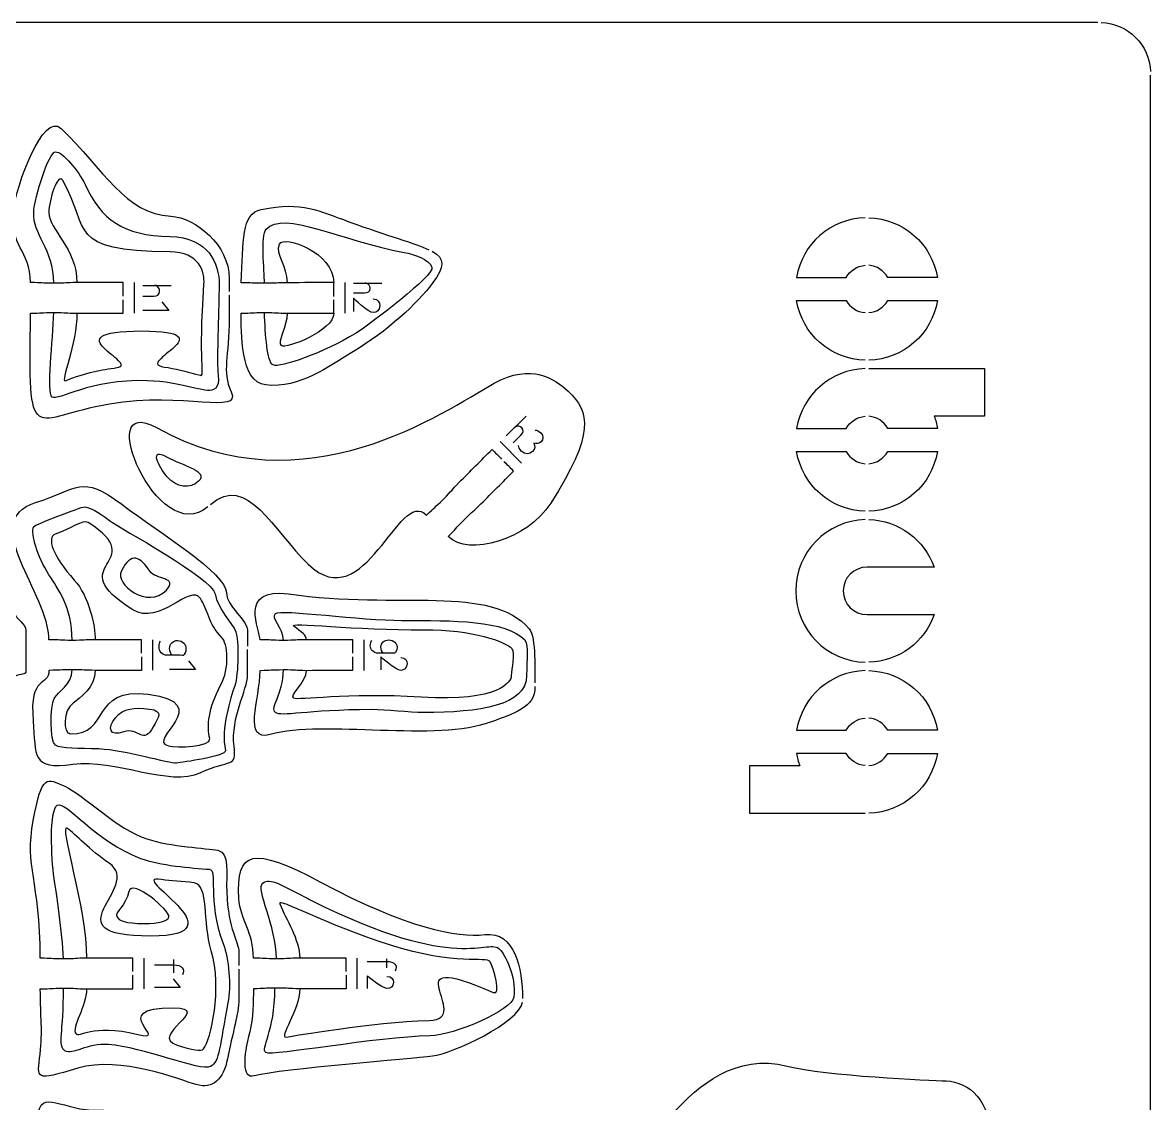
# Model space of a CAD drawing. Extents: x 0 to 200, y 0 to 300.
# Drawn here: x 89.3 to 200.1, y 194 to 300.1 of the extents above; entities that cross this region are included whole.
import ezdxf

# ---------------------------------------------------------------- set-up
doc = ezdxf.new("R2010")
doc.units = 0
doc.header["$MEASUREMENT"] = 0
doc.layers.add('DEFAULT', color=7, linetype='CONTINUOUS')

msp = doc.modelspace()

# ---------------------------------------------------------------- linework, layer by layer
at = {"layer": 'DEFAULT', "color": 1}
for points in [[(194.92, 300.1), (5.28, 300.1)], [(200.1, 5.28), (200.1, 294.92)]]:
    msp.add_lwpolyline(points, dxfattribs=at)
at = {"layer": 'DEFAULT', "color": 7}
for points in [[(100.34, 271.57), (100.34, 274.57)], [(101.16, 274.29), (103.93, 274.29)], [(121.01, 271.57), (121.01, 274.57)], [(121.84, 274.51), (124.61, 274.51)], [(103.01, 272.69), (103.7, 271.84), (101.16, 271.84)], [(136.85, 259.51), (138.8, 261.47)], [(138.35, 256.84), (136.23, 258.97)], [(102.14, 236.51), (102.14, 239.51)], [(122.88, 236.5), (122.88, 239.5)], [(105.64, 237.43), (106.32, 236.59), (103.79, 236.59)], [(101.29, 205.24), (101.29, 208.24)], [(122.19, 205.24), (122.19, 208.24)], [(104.18, 208.11), (104.18, 206.79)], [(125.07, 208.17), (125.07, 207.28)], [(104.14, 206.22), (104.82, 205.37), (102.29, 205.37)]]:
    msp.add_lwpolyline(points, dxfattribs=at)
at = {"layer": 'DEFAULT', "color": 1}
msp.add_open_spline([(195.27, 300.1), (197.9, 300.01), (200.01, 297.9), (200.1, 295.28)], degree=3, dxfattribs=at)
for points, knots in [([(99.24, 273.24), (99.24, 273.68), (99.24, 274.13), (99.24, 274.57), (97.72, 274.57), (96.21, 274.57), (94.69, 274.57), (93.55, 274.57), (93.67, 274.5), (92.41, 274.5), (91.15, 274.5), (91.27, 274.57), (90.14, 274.57), (90.05, 277.79), (88.07, 278.1), (88.45, 281.65), (88.7, 284.02), (91.37, 291.4), (93.13, 289.7), (97.28, 285.69), (99.48, 281.28), (103.91, 281.09), (106.36, 280.98), (109.64, 278.18), (109.64, 275.02), (109.64, 274.57), (109.64, 274.12), (109.64, 273.68)], [0, 0, 0, 0, 3.76, 3.76, 3.76, 16.65, 16.65, 16.65, 17.65, 17.65, 17.65, 18.65, 18.65, 18.65, 19.65, 19.65, 19.65, 20.65, 20.65, 20.65, 21.65, 21.65, 21.65, 22.65, 22.65, 22.65, 26.44, 26.44, 26.44, 26.44]), ([(119.91, 273.22), (119.91, 273.67), (119.91, 274.12), (119.91, 274.57), (118.4, 274.57), (116.88, 274.56), (115.36, 274.56), (114.23, 274.56), (114.35, 274.5), (113.09, 274.5), (111.82, 274.5), (111.95, 274.56), (110.81, 274.56), (111.02, 278.59), (110.81, 281.36), (112.79, 281.76), (116.84, 282.57), (118.47, 281.62), (121.38, 280.55), (125.23, 279.15), (127.83, 278.47), (129.24, 277.8)], [0, 0, 0, 0, 3.83, 3.83, 3.83, 16.730016, 16.730016, 16.730016, 17.730016, 17.730016, 17.730016, 18.730016, 18.730016, 18.730016, 19.730016, 19.730016, 19.730016, 20.730016, 20.730016, 20.730016, 21.730016, 21.730016, 21.730016, 21.730016]), ([(172.09, 280.94), (168.69, 280.86), (165.89, 278.35), (165.36, 275.08), (166.99, 275.08), (168.61, 275.08), (170.23, 275.08), (170.6, 275.75), (171.29, 276.21), (172.09, 276.27)], [0, 0, 0, 0, 1, 1, 1, 14.81, 14.81, 14.81, 15.81, 15.81, 15.81, 15.81]), ([(172.44, 280.94), (175.84, 280.86), (178.64, 278.35), (179.18, 275.08), (177.55, 275.08), (175.93, 275.08), (174.3, 275.08), (173.93, 275.75), (173.24, 276.21), (172.44, 276.27)], [0, 0, 0, 0, 1, 1, 1, 14.82, 14.82, 14.82, 15.82, 15.82, 15.82, 15.82]), ([(129.56, 277.64), (130.85, 276.93), (130.83, 276.16), (129.58, 274.48), (128.15, 272.56), (125.17, 269.79), (121.69, 267.71), (119.42, 266.36), (116.61, 264.15), (113.2, 264.52), (110.71, 264.79), (110.82, 269.82), (110.81, 271.57), (111.95, 271.57), (111.83, 271.63), (113.09, 271.63), (114.35, 271.63), (114.23, 271.57), (115.37, 271.57), (116.88, 271.57), (118.4, 271.57), (119.91, 271.57), (119.91, 272), (119.91, 272.43), (119.91, 272.87)], [0, 0, 0, 0, 1, 1, 1, 2, 2, 2, 3, 3, 3, 4, 4, 4, 5, 5, 5, 6, 6, 6, 18.890004, 18.890004, 18.890004, 22.570004, 22.570004, 22.570004, 22.570004]), ([(109.64, 273.33), (109.64, 272.59), (109.64, 271.85), (109.64, 271.12), (109.64, 267.22), (108.88, 265.97), (109.83, 263.83), (110.86, 261.54), (105.21, 263.88), (97.89, 262.64), (90.14, 261.33), (89.88, 257.83), (90.14, 271.57), (91.27, 271.57), (91.15, 271.63), (92.41, 271.63), (93.67, 271.63), (93.55, 271.57), (94.69, 271.57), (96.2, 271.57), (97.72, 271.57), (99.24, 271.57), (99.24, 272.01), (99.24, 272.45), (99.24, 272.89)], [0, 0, 0, 0, 6.27, 6.27, 6.27, 7.27, 7.27, 7.27, 8.27, 8.27, 8.27, 9.27, 9.27, 9.27, 10.27, 10.27, 10.27, 11.27, 11.27, 11.27, 24.17, 24.17, 24.17, 27.92, 27.92, 27.92, 27.92]), ([(172.09, 266.94), (168.69, 267.03), (165.89, 269.53), (165.36, 272.8), (166.99, 272.8), (168.61, 272.8), (170.23, 272.8), (170.6, 272.13), (171.29, 271.67), (172.09, 271.62)], [0, 0, 0, 0, 1, 1, 1, 14.81, 14.81, 14.81, 15.81, 15.81, 15.81, 15.81]), ([(172.44, 271.62), (173.24, 271.67), (173.93, 272.13), (174.3, 272.8), (175.93, 272.8), (177.55, 272.8), (179.18, 272.8), (178.64, 269.53), (175.84, 267.03), (172.44, 266.94)], [0, 0, 0, 0, 1, 1, 1, 14.82, 14.82, 14.82, 15.82, 15.82, 15.82, 15.82]), ([(107.54, 252.55), (102.65, 248.35), (96.12, 263.9), (102.51, 260.33), (117.1, 252.19), (130.67, 261.88), (135.66, 264.68), (139.27, 266.71), (141.65, 265.12), (142.92, 263.92), (145.07, 261.87), (145.54, 259.72), (141.21, 252.91), (138.93, 249.32), (133.12, 247.65), (131.14, 249.63), (131.94, 250.44), (131.81, 250.39), (132.7, 251.29), (133.6, 252.18), (133.55, 252.04), (134.36, 252.85), (135.43, 253.92), (136.5, 254.99), (137.57, 256.06), (137.26, 256.38), (136.94, 256.69), (136.63, 257)], [0, 0, 0, 0, 1, 1, 1, 2, 2, 2, 3, 3, 3, 4, 4, 4, 5, 5, 5, 6, 6, 6, 7, 7, 7, 19.883486, 19.883486, 19.883486, 23.645294, 23.645294, 23.645294, 23.645294]), ([(172.09, 266.12), (168.69, 266.03), (165.9, 263.53), (165.36, 260.26), (166.99, 260.26), (168.61, 260.26), (170.23, 260.26), (170.6, 260.93), (171.29, 261.38), (172.09, 261.44)], [0, 0, 0, 0, 1, 1, 1, 14.81, 14.81, 14.81, 15.81, 15.81, 15.81, 15.81]), ([(172.44, 266.12), (176.23, 266.12), (180.01, 266.12), (183.79, 266.12), (183.79, 264.56), (183.79, 263.01), (183.79, 261.45), (182.15, 261.45), (180.51, 261.45), (178.87, 261.45), (179.01, 261.07), (179.11, 260.67), (179.18, 260.26), (177.55, 260.26), (175.93, 260.26), (174.3, 260.26), (173.93, 260.93), (173.24, 261.39), (172.44, 261.44)], [0, 0, 0, 0, 32.18, 32.18, 32.18, 45.41, 45.41, 45.41, 59.37, 59.37, 59.37, 60.37, 60.37, 60.37, 74.19, 74.19, 74.19, 75.19, 75.19, 75.19, 75.19]), ([(76.85, 249.5), (77.29, 249.5), (77.73, 249.5), (78.17, 249.5), (78.17, 251.02), (78.17, 252.53), (78.17, 254.05), (78.17, 255.19), (78.11, 255.07), (78.11, 256.33), (78.11, 257.59), (78.17, 257.47), (78.17, 258.6), (84.33, 258.6), (82.74, 256.96), (86.51, 259.42), (87.74, 260.22), (88.99, 257.29), (88.06, 255.67), (85.53, 250.94), (86.91, 245.66), (88.23, 242.64), (88.81, 241.31), (89.68, 241.1), (89.68, 240.4), (89.68, 239.1), (89.68, 237.8), (89.68, 236.5), (89.68, 235.38), (87.6, 237.63), (87.6, 231.98), (87.6, 229.45), (83.93, 227.4), (79.4, 227.4), (79.04, 227.4), (78.27, 227.98), (78.27, 230), (77.8, 230), (77.32, 230), (76.85, 230)], [0, 0, 0, 0, 3.75, 3.75, 3.75, 16.64, 16.64, 16.64, 17.64, 17.64, 17.64, 18.64, 18.64, 18.64, 19.64, 19.64, 19.64, 20.64, 20.64, 20.64, 21.64, 21.64, 21.64, 22.64, 22.64, 22.64, 33.71, 33.71, 33.71, 34.71, 34.71, 34.71, 35.71, 35.71, 35.71, 36.71, 36.71, 36.71, 40.75, 40.75, 40.75, 40.75]), ([(107.8, 252.78), (111.39, 255.94), (113.99, 250.18), (117.39, 246.92), (123, 241.54), (126.26, 254.51), (129.02, 251.75), (129.83, 252.55), (129.78, 252.42), (130.67, 253.31), (131.57, 254.21), (131.43, 254.16), (132.23, 254.96), (133.3, 256.04), (134.38, 257.11), (135.45, 258.19), (135.76, 257.88), (136.07, 257.56), (136.39, 257.25)], [0, 0, 0, 0, 1, 1, 1, 2, 2, 2, 3, 3, 3, 4, 4, 4, 16.911778, 16.911778, 16.911778, 20.673586, 20.673586, 20.673586, 20.673586]), ([(172.09, 252.12), (168.69, 252.2), (165.9, 254.71), (165.36, 257.98), (166.99, 257.98), (168.61, 257.98), (170.23, 257.98), (170.6, 257.31), (171.29, 256.85), (172.09, 256.79)], [0, 0, 0, 0, 1, 1, 1, 14.81, 14.81, 14.81, 15.81, 15.81, 15.81, 15.81]), ([(172.44, 256.79), (173.24, 256.85), (173.93, 257.31), (174.3, 257.98), (175.93, 257.98), (177.55, 257.98), (179.18, 257.98), (178.64, 254.71), (175.84, 252.2), (172.44, 252.12)], [0, 0, 0, 0, 1, 1, 1, 14.82, 14.82, 14.82, 15.82, 15.82, 15.82, 15.82]), ([(101.04, 238.18), (101.04, 238.62), (101.04, 239.06), (101.04, 239.5), (99.52, 239.5), (98.01, 239.5), (96.49, 239.5), (95.35, 239.5), (95.48, 239.44), (94.21, 239.44), (92.95, 239.44), (93.08, 239.5), (91.94, 239.5), (91.94, 244), (84.94, 251.21), (90.62, 252.97), (94.83, 254.28), (95.08, 255.82), (99.09, 252.81), (103.08, 249.81), (109.28, 246.08), (109.37, 244.13), (109.44, 242.56), (111.45, 241.63), (111.45, 240.22), (111.45, 239.78), (111.44, 239.34), (111.44, 238.89)], [0, 0, 0, 0, 3.76, 3.76, 3.76, 16.66, 16.66, 16.66, 17.66, 17.66, 17.66, 18.66, 18.66, 18.66, 19.66, 19.66, 19.66, 20.66, 20.66, 20.66, 21.66, 21.66, 21.66, 22.66, 22.66, 22.66, 26.410013, 26.410013, 26.410013, 26.410013]), ([(172.09, 251.3), (168.31, 251.21), (165.27, 248.11), (165.27, 244.3), (165.27, 240.49), (168.31, 237.39), (172.09, 237.3)], [0, 0, 0, 0, 1, 1, 1, 2, 2, 2, 2]), ([(172.44, 251.3), (175.42, 251.23), (177.93, 249.3), (178.87, 246.63), (176.67, 246.63), (174.47, 246.63), (172.27, 246.63), (170.98, 246.63), (169.93, 245.59), (169.93, 244.3), (169.93, 243.01), (170.98, 241.97), (172.27, 241.97), (174.47, 241.97), (176.67, 241.97), (178.87, 241.97), (177.93, 239.3), (175.42, 237.37), (172.44, 237.3)], [0, 0, 0, 0, 1, 1, 1, 19.71, 19.71, 19.71, 20.71, 20.71, 20.71, 21.71, 21.71, 21.71, 40.42, 40.42, 40.42, 41.42, 41.42, 41.42, 41.42]), ([(121.78, 238.19), (121.78, 238.63), (121.78, 239.07), (121.78, 239.51), (120.27, 239.51), (118.75, 239.51), (117.23, 239.51), (116.09, 239.51), (116.22, 239.45), (114.96, 239.44), (113.69, 239.44), (113.82, 239.51), (112.68, 239.5), (112.65, 240.36), (110.5, 244.71), (115.45, 244), (126.36, 242.45), (135.35, 244.98), (139.1, 240.57), (139.8, 239.76), (139.62, 236.18), (139.64, 235.26)], [0, 0, 0, 0, 3.76, 3.76, 3.76, 16.660016, 16.660016, 16.660016, 17.660016, 17.660016, 17.660016, 18.660016, 18.660016, 18.660016, 19.660016, 19.660016, 19.660016, 20.660016, 20.660016, 20.660016, 21.660016, 21.660016, 21.660016, 21.660016]), ([(101.04, 237.83), (101.04, 237.38), (101.04, 236.94), (101.04, 236.5), (99.52, 236.5), (98.01, 236.5), (96.49, 236.5), (95.35, 236.5), (95.48, 236.56), (94.21, 236.56), (92.95, 236.56), (93.08, 236.5), (91.94, 236.5), (91.94, 234.78), (89.98, 236.19), (90.39, 231.54), (90.67, 228.15), (90.17, 226.69), (94.29, 227.28), (98.41, 227.87), (103.83, 225.02), (106.8, 226.45), (109.77, 227.87), (110.37, 226.8), (110.11, 229.07), (109.78, 231.86), (111.44, 234.59), (111.44, 236.06), (111.44, 236.89), (111.44, 237.71), (111.44, 238.54)], [0, 0, 0, 0, 3.76, 3.76, 3.76, 16.66, 16.66, 16.66, 17.66, 17.66, 17.66, 18.66, 18.66, 18.66, 19.66, 19.66, 19.66, 20.66, 20.66, 20.66, 21.66, 21.66, 21.66, 22.66, 22.66, 22.66, 23.66, 23.66, 23.66, 30.700007, 30.700007, 30.700007, 30.700007]), ([(139.66, 234.91), (139.8, 232.84), (137.36, 232.2), (135.4, 231.45), (130.01, 229.39), (118.92, 231.68), (113.67, 230.2), (110.95, 229.44), (112.63, 233.61), (112.69, 236.5), (113.82, 236.5), (113.69, 236.57), (114.96, 236.57), (116.22, 236.57), (116.1, 236.51), (117.24, 236.5), (118.75, 236.51), (120.27, 236.51), (121.78, 236.51), (121.78, 236.95), (121.78, 237.39), (121.78, 237.84)], [0, 0, 0, 0, 1, 1, 1, 2, 2, 2, 3, 3, 3, 4, 4, 4, 5, 5, 5, 17.890016, 17.890016, 17.890016, 21.650016, 21.650016, 21.650016, 21.650016]), ([(172.09, 236.47), (168.69, 236.39), (165.89, 233.89), (165.36, 230.62), (166.99, 230.62), (168.61, 230.62), (170.23, 230.62), (170.6, 231.28), (171.29, 231.75), (172.09, 231.81)], [0, 0, 0, 0, 1, 1, 1, 14.81, 14.81, 14.81, 15.81, 15.81, 15.81, 15.81]), ([(172.44, 236.47), (175.84, 236.39), (178.64, 233.89), (179.18, 230.62), (177.55, 230.62), (175.93, 230.62), (174.3, 230.62), (173.93, 231.29), (173.24, 231.75), (172.44, 231.81)], [0, 0, 0, 0, 1, 1, 1, 14.82, 14.82, 14.82, 15.82, 15.82, 15.82, 15.82]), ([(172.09, 227.15), (171.29, 227.21), (170.6, 227.67), (170.23, 228.34), (168.61, 228.34), (166.99, 228.34), (165.36, 228.34), (165.42, 227.93), (165.53, 227.53), (165.66, 227.14), (164.02, 227.14), (162.38, 227.14), (160.74, 227.14), (160.74, 225.59), (160.74, 224.03), (160.74, 222.48), (164.52, 222.48), (168.31, 222.48), (172.09, 222.48)], [0, 0, 0, 0, 1, 1, 1, 14.81, 14.81, 14.81, 15.81, 15.81, 15.81, 29.77, 29.77, 29.77, 43, 43, 43, 75.18, 75.18, 75.18, 75.18]), ([(172.44, 227.15), (173.24, 227.21), (173.93, 227.67), (174.3, 228.34), (175.93, 228.34), (177.55, 228.34), (179.18, 228.34), (178.64, 225.07), (175.84, 222.56), (172.44, 222.48)], [0, 0, 0, 0, 1, 1, 1, 14.82, 14.82, 14.82, 15.82, 15.82, 15.82, 15.82]), ([(100.19, 206.92), (100.19, 207.36), (100.19, 207.8), (100.19, 208.24), (98.67, 208.24), (97.16, 208.24), (95.64, 208.24), (94.5, 208.24), (94.63, 208.17), (93.36, 208.17), (92.1, 208.17), (92.23, 208.23), (91.09, 208.23), (91.06, 216.05), (89.54, 217.1), (90.4, 221.77), (91.25, 226.38), (91.7, 225.91), (93.49, 225.12), (95.29, 224.35), (98.63, 220.88), (101.54, 219.95), (103.93, 219.18), (107.37, 219.05), (108.53, 218.83), (109.7, 218.61), (109.32, 216.55), (109.39, 214.74), (109.54, 210.98), (110.59, 209.84), (110.59, 208.83), (110.59, 208.39), (110.59, 207.95), (110.59, 207.51)], [0, 0, 0, 0, 3.75, 3.75, 3.75, 16.66, 16.66, 16.66, 17.66, 17.66, 17.66, 18.66, 18.66, 18.66, 19.66, 19.66, 19.66, 20.66, 20.66, 20.66, 21.66, 21.66, 21.66, 22.66, 22.66, 22.66, 23.66, 23.66, 23.66, 24.66, 24.66, 24.66, 28.41, 28.41, 28.41, 28.41]), ([(121.11, 206.92), (121.11, 207.36), (121.11, 207.8), (121.11, 208.24), (119.59, 208.24), (118.07, 208.24), (116.56, 208.24), (115.42, 208.24), (115.54, 208.18), (114.28, 208.18), (113.01, 208.18), (113.14, 208.24), (112.01, 208.24), (112.05, 210.78), (110.71, 211.99), (110.59, 214.1), (110.35, 218.79), (111.86, 219.31), (118.59, 215.72), (127.14, 211.15), (131.99, 210.24), (134.74, 210.56), (137.72, 210.89), (138.4, 207.24), (138.45, 204.28)], [0, 0, 0, 0, 3.75, 3.75, 3.75, 16.64, 16.64, 16.64, 17.64, 17.64, 17.64, 18.64, 18.64, 18.64, 19.64, 19.64, 19.64, 20.64, 20.64, 20.64, 21.64, 21.64, 21.64, 22.64, 22.64, 22.64, 22.64]), ([(110.59, 207.16), (110.59, 206.33), (110.59, 205.5), (110.59, 204.68), (110.59, 202.6), (110.19, 202.01), (109.47, 198.36), (109.08, 196.36), (108.03, 195.36), (106.4, 195.83), (104.77, 196.29), (98.99, 198.7), (94.76, 197.43), (90.53, 196.16), (90.78, 196.35), (91.06, 198.81), (91.35, 201.26), (91.09, 202.25), (91.09, 205.23), (92.23, 205.23), (92.1, 205.29), (93.37, 205.3), (94.63, 205.3), (94.51, 205.24), (95.64, 205.23), (97.16, 205.24), (98.68, 205.24), (100.19, 205.24), (100.19, 205.68), (100.19, 206.12), (100.19, 206.56)], [0, 0, 0, 0, 7.040007, 7.040007, 7.040007, 8.040007, 8.040007, 8.040007, 9.040007, 9.040007, 9.040007, 10.040007, 10.040007, 10.040007, 11.040007, 11.040007, 11.040007, 12.040007, 12.040007, 12.040007, 13.040007, 13.040007, 13.040007, 14.040007, 14.040007, 14.040007, 26.940023, 26.940023, 26.940023, 30.690023, 30.690023, 30.690023, 30.690023]), ([(121.11, 206.57), (121.11, 206.13), (121.11, 205.68), (121.11, 205.24), (119.59, 205.24), (118.07, 205.24), (116.56, 205.24), (115.42, 205.24), (115.54, 205.31), (114.28, 205.31), (113.02, 205.31), (113.15, 205.24), (112.01, 205.24), (112.01, 203.99), (112.02, 202.35), (111.66, 201.01), (111, 198.54), (110.83, 196.38), (112.13, 196.72), (114.82, 197.43), (127.47, 198.36), (129.6, 198.64), (131.66, 198.9), (138.1, 201.93), (138.44, 203.93)], [0, 0, 0, 0, 3.75, 3.75, 3.75, 16.64, 16.64, 16.64, 17.64, 17.64, 17.64, 18.64, 18.64, 18.64, 19.64, 19.64, 19.64, 20.64, 20.64, 20.64, 21.64, 21.64, 21.64, 22.64, 22.64, 22.64, 22.64]), ([(160.86, 171.15), (161.17, 171.47), (161.47, 171.8), (161.77, 172.12), (160.67, 173.16), (159.56, 174.2), (158.46, 175.24), (157.63, 176.01), (157.68, 175.89), (156.76, 176.75), (155.83, 177.61), (155.97, 177.57), (155.14, 178.35), (154.32, 179.13), (154.36, 179), (153.44, 179.86), (152.52, 180.73), (152.66, 180.69), (151.83, 181.47), (152.61, 182.3), (152.78, 182.57), (153.65, 183.49), (154.51, 184.41), (154.47, 184.28), (155.25, 185.11), (156.29, 186.21), (157.33, 187.32), (158.37, 188.42), (157.64, 189.11), (156.91, 189.79), (156.18, 190.48), (155.4, 189.65), (155.53, 189.7), (154.67, 188.78), (153.8, 187.86), (153.08, 187.15), (152.97, 187.26), (151.58, 188.77), (151.84, 191.53), (153.34, 193.15), (155.65, 195.65), (159.37, 198.95), (164.43, 197.65), (168.2, 196.68), (178.47, 196.25), (180.04, 196.19), (182.27, 196.1), (184.51, 194.25), (184.35, 190.36), (183.22, 190.4), (183.35, 190.34), (182.08, 190.38), (180.82, 190.43), (180.95, 190.49), (179.81, 190.54), (178.3, 190.6), (176.78, 190.66), (175.27, 190.73), (175.25, 190.28), (175.23, 189.84), (175.21, 189.4)], [0, 0, 0, 0, 3.763509, 3.763509, 3.763509, 16.667214, 16.667214, 16.667214, 17.667214, 17.667214, 17.667214, 18.667214, 18.667214, 18.667214, 19.667214, 19.667214, 19.667214, 20.681356, 20.681356, 20.681356, 21.681356, 21.681356, 21.681356, 22.681356, 22.681356, 22.681356, 35.585061, 35.585061, 35.585061, 44.095578, 44.095578, 44.095578, 45.095578, 45.095578, 45.095578, 46.095578, 46.095578, 46.095578, 47.095578, 47.095578, 47.095578, 48.095578, 48.095578, 48.095578, 49.095578, 49.095578, 49.095578, 50.095578, 50.095578, 50.095578, 51.095578, 51.095578, 51.095578, 52.095578, 52.095578, 52.095578, 64.986478, 64.986478, 64.986478, 68.749469, 68.749469, 68.749469, 68.749469]), ([(98.77, 175.5), (98.77, 175.94), (98.77, 176.38), (98.77, 176.82), (97.26, 176.82), (95.74, 176.82), (94.22, 176.82), (93.09, 176.82), (93.21, 176.71), (91.95, 176.71), (90.69, 176.71), (90.81, 176.82), (89.68, 176.82), (89.8, 189.71), (90.47, 185.16), (90.87, 192.69), (91.03, 195.61), (93.42, 193.18), (96.72, 193.32), (100.02, 193.45), (102.5, 190.66), (105.21, 188.32), (107.92, 185.97), (108.35, 187.83), (107.6, 186.08), (106.85, 184.34), (108.2, 180.59), (108.2, 177.71), (108.2, 177.27), (108.2, 176.83), (108.2, 176.39)], [0, 0, 0, 0, 3.76, 3.76, 3.76, 16.66, 16.66, 16.66, 17.66, 17.66, 17.66, 18.66, 18.66, 18.66, 19.66, 19.66, 19.66, 20.66, 20.66, 20.66, 21.66, 21.66, 21.66, 22.66, 22.66, 22.66, 23.66, 23.66, 23.66, 27.41, 27.41, 27.41, 27.41])]:
    msp.add_open_spline(points, degree=3, knots=knots, dxfattribs=at)
at = {"layer": 'DEFAULT', "color": 5}
for points, knots in [([(92.41, 274.5), (92.41, 277.87), (90.31, 279.33), (90.44, 281.44), (90.52, 282.96), (91.91, 287.41), (92.59, 287.41), (93.27, 287.41), (94.86, 285.55), (95.48, 284.2), (97.06, 280.76), (99.18, 279.18), (103.83, 279.09), (107.59, 279.02), (108.66, 276.42), (108.66, 274.4), (108.66, 274.4), (108.49, 268.22), (108.49, 267.35), (108.49, 265.11), (108.84, 264.44), (108.09, 264.06), (107.34, 263.68), (105.04, 264.81), (101.58, 264.94), (95.95, 265.13), (92.84, 262.91), (92.25, 263.33), (91.66, 263.76), (92.37, 268.93), (92.41, 271.63)], [0, 0, 0, 0, 1, 1, 1, 2, 2, 2, 3, 3, 3, 4, 4, 4, 5, 5, 5, 6, 6, 6, 7, 7, 7, 8, 8, 8, 9, 9, 9, 10, 10, 10, 10]), ([(113.09, 274.5), (113.14, 275.78), (112.66, 279.14), (113.27, 279.81), (115.01, 281.74), (120.53, 278.68), (126.83, 277.53), (127.81, 277.35), (129.25, 276.88), (129.55, 276.09), (129.84, 275.3), (123.6, 270.56), (122.04, 269.58), (119, 267.68), (114.57, 266.17), (113.95, 266.48), (113.33, 266.79), (113.2, 269.42), (113.09, 271.63)], [0, 0, 0, 0, 1, 1, 1, 2, 2, 2, 3, 3, 3, 4, 4, 4, 5, 5, 5, 6, 6, 6, 6]), ([(94.21, 239.44), (94.21, 242.75), (92.8, 244.51), (91.94, 245.89), (90.81, 247.7), (90.11, 249.86), (90.45, 250.62), (90.51, 250.77), (95.07, 252.55), (95.42, 252.55), (95.88, 252.55), (96.69, 252.11), (97.89, 251.21), (98.9, 250.45), (107.97, 245.55), (108.25, 244.02), (108.53, 242.5), (109.95, 241.13), (110.28, 240.29), (110.61, 239.46), (110.56, 236.15), (110.18, 234.97), (109.79, 233.78), (108.78, 230.83), (109.27, 228.62), (109.4, 228.07), (105, 227.46), (104.47, 227.4), (103.78, 227.32), (99.44, 228.65), (96.85, 228.78), (94.9, 228.87), (93.14, 228.79), (92.58, 229.15), (92.02, 229.52), (92.06, 233.02), (92.45, 233.73), (92.84, 234.44), (94.21, 235.06), (94.21, 236.56)], [0, 0, 0, 0, 1, 1, 1, 2, 2, 2, 3, 3, 3, 4, 4, 4, 5, 5, 5, 6, 6, 6, 7, 7, 7, 8, 8, 8, 9, 9, 9, 10, 10, 10, 11, 11, 11, 12, 12, 12, 13, 13, 13, 13]), ([(114.96, 239.44), (114.96, 240.73), (113.68, 241.6), (114.19, 242.07), (114.7, 242.54), (122.7, 241.4), (126.56, 241.4), (131.62, 241.4), (136.83, 241.44), (138.66, 239.49), (139.09, 238.7), (138.84, 237.84), (138.84, 236), (138.84, 233.03), (134.21, 232.36), (128.73, 232.36), (127.29, 232.36), (125.08, 232.64), (123.61, 232.64), (117.15, 232.64), (114.79, 231.89), (114.18, 232.37), (113.57, 232.86), (114.96, 234.07), (114.96, 236.57)], [0, 0, 0, 0, 1, 1, 1, 2, 2, 2, 3, 3, 3, 4, 4, 4, 5, 5, 5, 6, 6, 6, 7, 7, 7, 8, 8, 8, 8]), ([(93.36, 208.17), (93.26, 210.82), (92.68, 214.6), (92.45, 216.08), (92.15, 218.05), (91.96, 222.78), (92.76, 223.26), (93.55, 223.75), (96.5, 219.72), (100.93, 218.04), (102.77, 217.35), (106.01, 217.08), (107.68, 216.97), (108.59, 216.92), (107.38, 214.09), (109.08, 209.57), (109.57, 208.27), (109.85, 205.49), (109.52, 203.86), (108.68, 199.67), (108.72, 198.08), (107.81, 197.59), (106.9, 197.1), (101.11, 199.51), (97.8, 199.76), (95.64, 199.92), (94.25, 198.69), (93.51, 199.14), (92.77, 199.58), (93.37, 201.01), (93.37, 205.3)], [0, 0, 0, 0, 1, 1, 1, 2, 2, 2, 3, 3, 3, 4, 4, 4, 5, 5, 5, 6, 6, 6, 7, 7, 7, 8, 8, 8, 9, 9, 9, 10, 10, 10, 10]), ([(114.28, 208.18), (114.28, 211.38), (112.19, 215.06), (112.94, 215.61), (113.68, 216.17), (114.64, 215.47), (117.64, 213.95), (132.28, 206.57), (135.11, 210.33), (136.22, 209.1), (136.7, 208.56), (137.84, 206.57), (137.59, 204.41), (137.44, 203.15), (131.75, 200.67), (129.34, 200.62), (124.12, 200.5), (113.86, 198.6), (113.25, 198.97), (112.65, 199.35), (114.13, 200.92), (114.13, 205.31)], [0, 0, 0, 0, 1, 1, 1, 2, 2, 2, 3, 3, 3, 4, 4, 4, 5, 5, 5, 6, 6, 6, 7, 7, 7, 7])]:
    msp.add_open_spline(points, degree=3, knots=knots, dxfattribs=at)
at = {"layer": 'DEFAULT', "color": 3}
for points, knots in [([(94.69, 271.57), (94.69, 268.56), (93.01, 264.72), (93.55, 264.94), (95.59, 265.77), (97.11, 266), (98.61, 266.22), (101.05, 266.58), (91.93, 269.82), (101.05, 269.82), (109.61, 269.82), (100.18, 266.67), (103.25, 266.28), (104.34, 266.14), (105.28, 265.86), (106.78, 265.47), (107.33, 265.33), (106.59, 266.64), (107.16, 274.42), (107.25, 275.61), (106.71, 277.56), (103.83, 277.59), (93.57, 277.69), (96.06, 279.69), (93.3, 284.58), (92.81, 285.45), (91.93, 282.72), (91.93, 281.42), (91.93, 279.84), (94.69, 277.87), (94.69, 274.57)], [0, 0, 0, 0, 1, 1, 1, 2, 2, 2, 3, 3, 3, 4, 4, 4, 5, 5, 5, 6, 6, 6, 7, 7, 7, 8, 8, 8, 9, 9, 9, 10, 10, 10, 10]), ([(115.36, 274.56), (115.36, 276.21), (114.14, 277.35), (114.59, 278.35), (115.01, 279.27), (119.91, 277.54), (119.91, 274.57)], [0, 0, 0, 0, 1, 1, 1, 2, 2, 2, 2]), ([(119.91, 271.57), (119.91, 269.82), (115.2, 268.02), (114.76, 268.38), (114.32, 268.73), (115.37, 270.3), (115.37, 271.57)], [0, 0, 0, 0, 1, 1, 1, 2, 2, 2, 2]), ([(106.63, 255.07), (107.63, 256.04), (105.22, 256.54), (103.49, 257.47), (101.77, 258.41), (102.66, 256.58), (103.55, 255.5), (104.45, 254.42), (105.82, 254.28), (106.63, 255.07)], [0, 0, 0, 0, 1, 1, 1, 2, 2, 2, 3, 3, 3, 3]), ([(96.49, 236.5), (96.49, 234.84), (95.03, 233.82), (94.3, 233.28), (93.33, 232.57), (93.27, 230.3), (94.05, 230.27), (97.91, 230.11), (96.05, 234.88), (101.67, 234.15), (108.49, 233.26), (101.35, 229.66), (103.67, 229.08), (104.48, 228.88), (107.9, 228.98), (107.72, 229.8), (107.44, 231.02), (107.56, 232.73), (108.8, 235.03), (109.71, 236.71), (109.51, 239.14), (108.88, 239.77), (107.6, 241.04), (107.5, 242.53), (106.81, 243.57), (105.82, 245.06), (102.77, 240.83), (100.17, 242.45), (92.87, 247.02), (102.14, 246.93), (95.79, 251.03), (95.29, 251.35), (93.99, 250.34), (92.55, 249.87), (91.68, 249.58), (92.31, 247.7), (94.42, 245.37), (95.86, 243.78), (96.49, 240.85), (96.49, 239.5)], [0, 0, 0, 0, 1, 1, 1, 2, 2, 2, 3, 3, 3, 4, 4, 4, 5, 5, 5, 6, 6, 6, 7, 7, 7, 8, 8, 8, 9, 9, 9, 10, 10, 10, 11, 11, 11, 12, 12, 12, 13, 13, 13, 13]), ([(99.03, 246.21), (100.03, 248.23), (100.93, 247.64), (101.87, 246.19), (102.36, 245.44), (104.69, 245.64), (103.47, 244.38), (102.57, 243.44), (101.31, 243.53), (100.32, 244.1), (99.32, 244.67), (98.74, 245.61), (99.03, 246.21)], [0, 0, 0, 0, 1, 1, 1, 2, 2, 2, 3, 3, 3, 4, 4, 4, 4]), ([(117.23, 239.51), (117.23, 239.95), (116.74, 240.29), (115.97, 240.83), (115.31, 241.28), (122.13, 240.42), (128.75, 240.48), (133.54, 240.52), (136.84, 239.3), (137.39, 238.63), (137.73, 238.2), (137.34, 236.61), (137.34, 236), (137.34, 235.36), (136.23, 233.4), (128.48, 233.87), (121.05, 234.32), (116.49, 233.51), (115.97, 233.77), (115.45, 234.02), (117.23, 235.34), (117.23, 236.5)], [0, 0, 0, 0, 1, 1, 1, 2, 2, 2, 3, 3, 3, 4, 4, 4, 5, 5, 5, 6, 6, 6, 7, 7, 7, 7]), ([(102.18, 230.97), (102.65, 231.87), (103.28, 232.51), (101.79, 232.7), (100.3, 232.88), (99.28, 232.82), (98.47, 231.84), (97.66, 230.85), (97.85, 229.95), (99.3, 230.46), (100.75, 230.97), (101.18, 229.06), (102.18, 230.97)], [0, 0, 0, 0, 1, 1, 1, 2, 2, 2, 3, 3, 3, 4, 4, 4, 4]), ([(95.64, 205.23), (95.64, 203.51), (94.1, 201.43), (94.58, 200.83), (94.94, 200.39), (96.05, 201.86), (100.65, 200.76), (104.18, 199.92), (97.28, 203.37), (104.18, 203.37), (108.21, 203.37), (101.58, 200.62), (104.54, 199.7), (105.96, 199.25), (106.91, 199.04), (107.12, 199.33), (107.82, 200.24), (108.99, 205.26), (107.88, 208.95), (107, 211.86), (107.69, 215.4), (106.19, 215.63), (104.98, 215.81), (103.99, 215.8), (102.95, 215.97), (99.34, 216.55), (111.25, 210.41), (101.94, 210.41), (91.66, 210.41), (101.29, 215.22), (97.86, 217.56), (95.94, 218.87), (94.56, 220.41), (93.71, 220.99), (92.87, 221.57), (95.64, 213.02), (95.64, 208.24)], [0, 0, 0, 0, 1, 1, 1, 2, 2, 2, 3, 3, 3, 4, 4, 4, 5, 5, 5, 6, 6, 6, 7, 7, 7, 8, 8, 8, 9, 9, 9, 10, 10, 10, 11, 11, 11, 12, 12, 12, 12]), ([(98.59, 212.34), (98.39, 212.77), (99.46, 213.32), (99.79, 214.79), (100.09, 216.12), (103.89, 212.86), (103.71, 212.28), (103.59, 211.85), (102.73, 211.65), (101.29, 211.65), (99.42, 211.65), (98.79, 211.91), (98.59, 212.34)], [0, 0, 0, 0, 1, 1, 1, 2, 2, 2, 3, 3, 3, 4, 4, 4, 4]), ([(116.56, 205.24), (116.56, 203.05), (114.45, 200.41), (115.22, 200.5), (115.98, 200.59), (123.59, 201.97), (129.26, 202.12), (133.89, 202.23), (125.19, 209.38), (135.57, 204.87), (136.43, 204.5), (135.57, 207.39), (135.27, 207.87), (134.89, 208.48), (131.96, 207.45), (125.38, 209.54), (119.29, 211.46), (114.36, 214.24), (114.61, 213.58), (115.21, 212.02), (116.56, 210.1), (116.56, 208.24)], [0, 0, 0, 0, 1, 1, 1, 2, 2, 2, 3, 3, 3, 4, 4, 4, 5, 5, 5, 6, 6, 6, 7, 7, 7, 7])]:
    msp.add_open_spline(points, degree=3, knots=knots, dxfattribs=at)
at = {"layer": 'DEFAULT', "color": 7}
for points, knots in [([(101.16, 273.23), (101.52, 273.23), (101.89, 273.23), (102.25, 273.23), (102.55, 273.23), (102.81, 273.36), (102.81, 273.74), (102.81, 273.99), (102.65, 274.19), (102.46, 274.27), (102.42, 274.29), (102.37, 274.29), (102.3, 274.29)], [0, 0, 0, 0, 3.072, 3.072, 3.072, 4.072, 4.072, 4.072, 5.072, 5.072, 5.072, 6.072, 6.072, 6.072, 6.072]), ([(121.84, 273.56), (122.2, 273.56), (122.56, 273.56), (122.92, 273.56), (123.23, 273.56), (123.48, 273.68), (123.48, 274.01), (123.48, 274.24), (123.33, 274.43), (123.14, 274.49), (123.09, 274.51), (123.04, 274.51), (122.98, 274.51)], [0, 0, 0, 0, 3.072, 3.072, 3.072, 4.072, 4.072, 4.072, 5.072, 5.072, 5.072, 6.072, 6.072, 6.072, 6.072]), ([(123.79, 272.99), (124.26, 272.99), (124.42, 272.6), (124.42, 272.33), (124.42, 271.83), (124.15, 271.62), (123.79, 271.62), (123.32, 271.62), (121.84, 273.05), (121.84, 273.05), (121.84, 272.6), (121.84, 272.16), (121.84, 271.72)], [0, 0, 0, 0, 1, 1, 1, 2, 2, 2, 3, 3, 3, 6.77, 6.77, 6.77, 6.77]), ([(137.52, 258.84), (137.78, 259.09), (138.03, 259.35), (138.29, 259.6), (138.5, 259.82), (138.6, 260.08), (138.37, 260.32), (138.2, 260.48), (137.96, 260.5), (137.79, 260.42), (137.74, 260.4), (137.7, 260.36), (137.65, 260.32)], [0, 0, 0, 0, 3.071672, 3.071672, 3.071672, 4.071672, 4.071672, 4.071672, 5.071672, 5.071672, 5.071672, 6.071672, 6.071672, 6.071672, 6.071672]), ([(139.69, 260.09), (139.84, 260.08), (140.07, 259.99), (140.24, 259.82), (140.54, 259.52), (140.47, 259.17), (140.26, 258.95), (140.07, 258.77), (139.82, 258.7), (139.54, 258.81), (139.69, 258.57), (139.68, 258.25), (139.43, 258), (139.14, 257.72), (138.7, 257.66), (138.32, 258.03), (138.15, 258.21), (138.06, 258.43), (138.04, 258.56)], [0, 0, 0, 0, 1, 1, 1, 2, 2, 2, 3.021932, 3.021932, 3.021932, 4.021932, 4.021932, 4.021932, 5.021932, 5.021932, 5.021932, 6.021932, 6.021932, 6.021932, 6.021932]), ([(104.05, 237.98), (103.91, 238.08), (103.79, 238.38), (103.79, 238.66), (103.79, 239.11), (104.12, 239.43), (104.56, 239.43), (105.09, 239.43), (105.39, 239.03), (105.39, 238.62), (105.39, 238.3), (105.25, 238.05), (105.12, 237.97), (104.98, 237.98), (103.62, 237.98), (103.62, 237.98), (103.19, 237.98), (103.14, 238.06), (102.97, 238.22), (102.8, 238.38), (102.75, 238.61), (102.75, 238.82), (102.75, 239.02), (102.8, 239.24), (102.9, 239.37)], [0, 0, 0, 0, 1, 1, 1, 2, 2, 2, 3, 3, 3, 4, 4, 4, 5, 5, 5, 6, 6, 6, 7, 7, 7, 8, 8, 8, 8]), ([(124.8, 238.19), (124.65, 238.28), (124.53, 238.55), (124.53, 238.79), (124.53, 239.19), (124.86, 239.48), (125.3, 239.48), (125.83, 239.48), (126.13, 239.12), (126.13, 238.75), (126.13, 238.48), (125.99, 238.25), (125.86, 238.18), (125.72, 238.19), (124.36, 238.19), (124.36, 238.19), (123.93, 238.19), (123.88, 238.26), (123.72, 238.4), (123.55, 238.54), (123.49, 238.75), (123.49, 238.94), (123.49, 239.11), (123.55, 239.31), (123.65, 239.43)], [0, 0, 0, 0, 1, 1, 1, 2, 2, 2, 3, 3, 3, 4, 4, 4, 5, 5, 5, 6, 6, 6, 7, 7, 7, 8, 8, 8, 8]), ([(126.48, 237.77), (126.96, 237.77), (127.11, 237.41), (127.11, 237.16), (127.11, 236.7), (126.84, 236.5), (126.48, 236.5), (126.01, 236.5), (124.53, 237.82), (124.53, 237.82), (124.53, 237.4), (124.53, 236.97), (124.53, 236.54)], [0, 0, 0, 0, 1, 1, 1, 2, 2, 2, 3, 3, 3, 6.644, 6.644, 6.644, 6.644]), ([(102.29, 207.58), (102.92, 207.58), (103.55, 207.58), (104.18, 207.58), (104.99, 207.58), (105.31, 207.17), (105.05, 206.61)], [0, 0, 0, 0, 5.347, 5.347, 5.347, 6.347, 6.347, 6.347, 6.347]), ([(123.19, 207.93), (123.82, 207.93), (124.44, 207.93), (125.07, 207.93), (125.88, 207.93), (126.21, 207.51), (125.94, 206.96)], [0, 0, 0, 0, 5.347, 5.347, 5.347, 6.347, 6.347, 6.347, 6.347]), ([(125.13, 206.45), (125.61, 206.45), (125.76, 206.11), (125.76, 205.88), (125.76, 205.44), (125.5, 205.26), (125.13, 205.26), (124.67, 205.26), (123.19, 206.5), (123.19, 206.5), (123.19, 206.1), (123.19, 205.69), (123.19, 205.28)], [0, 0, 0, 0, 1, 1, 1, 2, 2, 2, 3, 3, 3, 6.463, 6.463, 6.463, 6.463])]:
    msp.add_open_spline(points, degree=3, knots=knots, dxfattribs=at)

doc.saveas('drawing.dxf')
